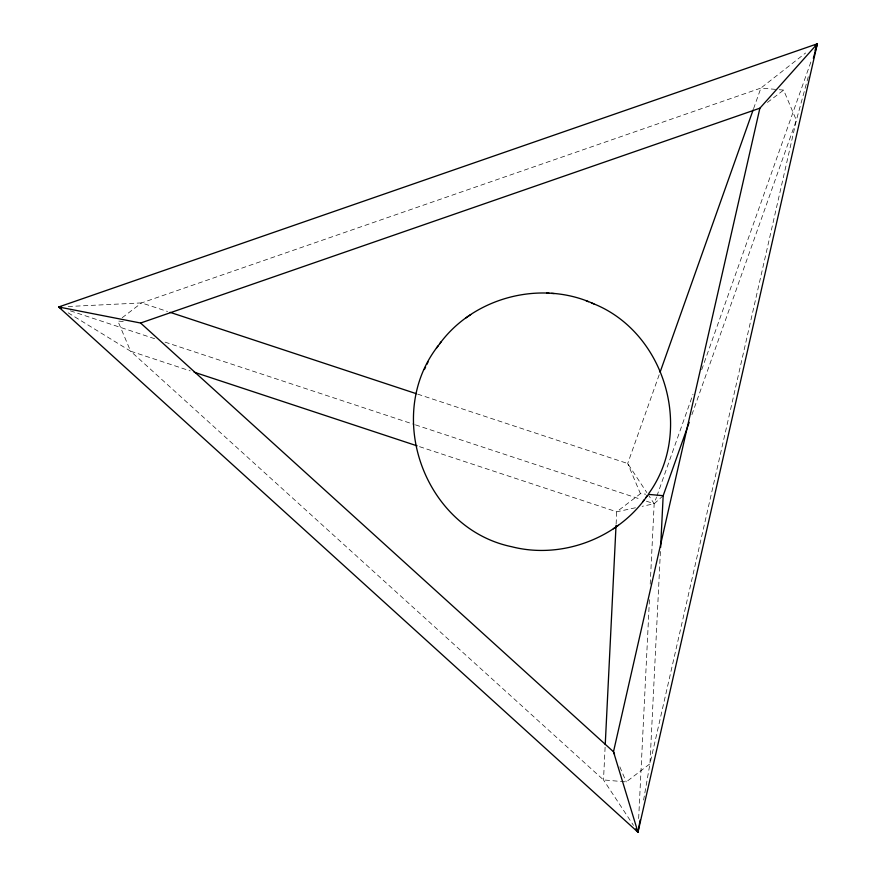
<?xml version="1.0" encoding="UTF-8"?>
<svg xmlns="http://www.w3.org/2000/svg" width="876" height="876" viewBox="0 0 876 876"><rect width="100%" height="100%" fill="white"/><g stroke="black" fill="none" stroke-linecap="round" stroke-linejoin="round"><path stroke-width="0.66" stroke-dasharray="4.38 3.29" d="M605.108 747.261L603.498 779.925L633.479 825.378M616.113 524.056L616.715 511.803L640.433 493.692L645.787 494.163M638.648 818.567L649.466 599.14M650.211 584.15L654.175 503.744L656.452 497.294M660.416 551.486L649.948 763.806L644.55 794.652M643.608 800.018L644.32 795.988M808.285 76.749L796.361 120.242L649.948 763.806L626.231 781.918L603.498 779.925L130.612 351.199L67.956 312.688M659.168 374.808L627.698 463.524L640.433 493.692M753.579 108.657L760.883 88.082L805.613 52.987M656.912 496.013L693.015 394.233M701.698 369.749L811.384 60.553M691.909 414.687L796.361 120.242L783.615 90.086L778.26 89.615M663.176 495.685L654.175 503.744L642.13 506.328M122.18 317.736L141.594 302.91L760.883 88.082L776.924 89.494M767.442 102.437L783.615 90.086M635.439 507.773L616.715 511.803L418.378 446.278M68.186 306.512L141.594 302.91L167.524 311.484M123.22 321.503L117.866 321.032L130.612 351.199L190.234 370.898M417.699 394.145L627.698 463.524L646.817 492.575M70.343 310.838L155.972 339.132M165.06 342.133L414.151 424.433M415.454 424.871L641.199 499.451M646.389 501.171L654.175 503.744L647.55 493.692M619.858 766.839L626.231 781.918"/><path stroke-width="1.31" d="M605.239 744.534L616.036 525.414M660.624 547.412L663.176 495.685L689.171 422.396M635.724 828.795L637.98 832.2L817.33 43.8L58.67 306.983L637.98 832.2L640.093 820.133M813.355 58.298L817.33 43.8L759.886 108.197L613.485 751.761L637.98 832.2M660.077 372.234L753.13 109.938M815.041 50.239L817.33 43.8L815.206 45.475M438.11 345.878C383.436 415.684 424.805 528.677 511.661 546.712C561.877 559.622 618.412 538.203 647.561 495.345L645.897 497.579M424.389 369.53L425.626 366.989M426.886 364.35L428.057 361.941M648.831 493.407C694.558 429.985 664.72 330.613 591.541 302.965M439.632 343.841C473.828 297.117 541.291 279.608 593.917 303.917M642.776 501.751L644.32 499.67M436.445 348.111L441.175 341.76M470.697 314.604L465.813 318.01M613.364 528.765L615.543 527.232M615.905 526.991L618.357 525.271M60.992 308.407L58.67 306.983L140.598 323.025L759.886 108.197M58.67 306.983L61.386 306.852M546.602 293.077L549.055 293.241M551.519 293.394L554.169 293.57M648.459 494.392L663.176 495.685M170.108 312.338L416.407 393.718M194.133 372.18L417.085 445.851M586.164 300.796L588.431 301.716M140.598 323.025L613.485 751.761L614.547 754.269"/></g></svg>
